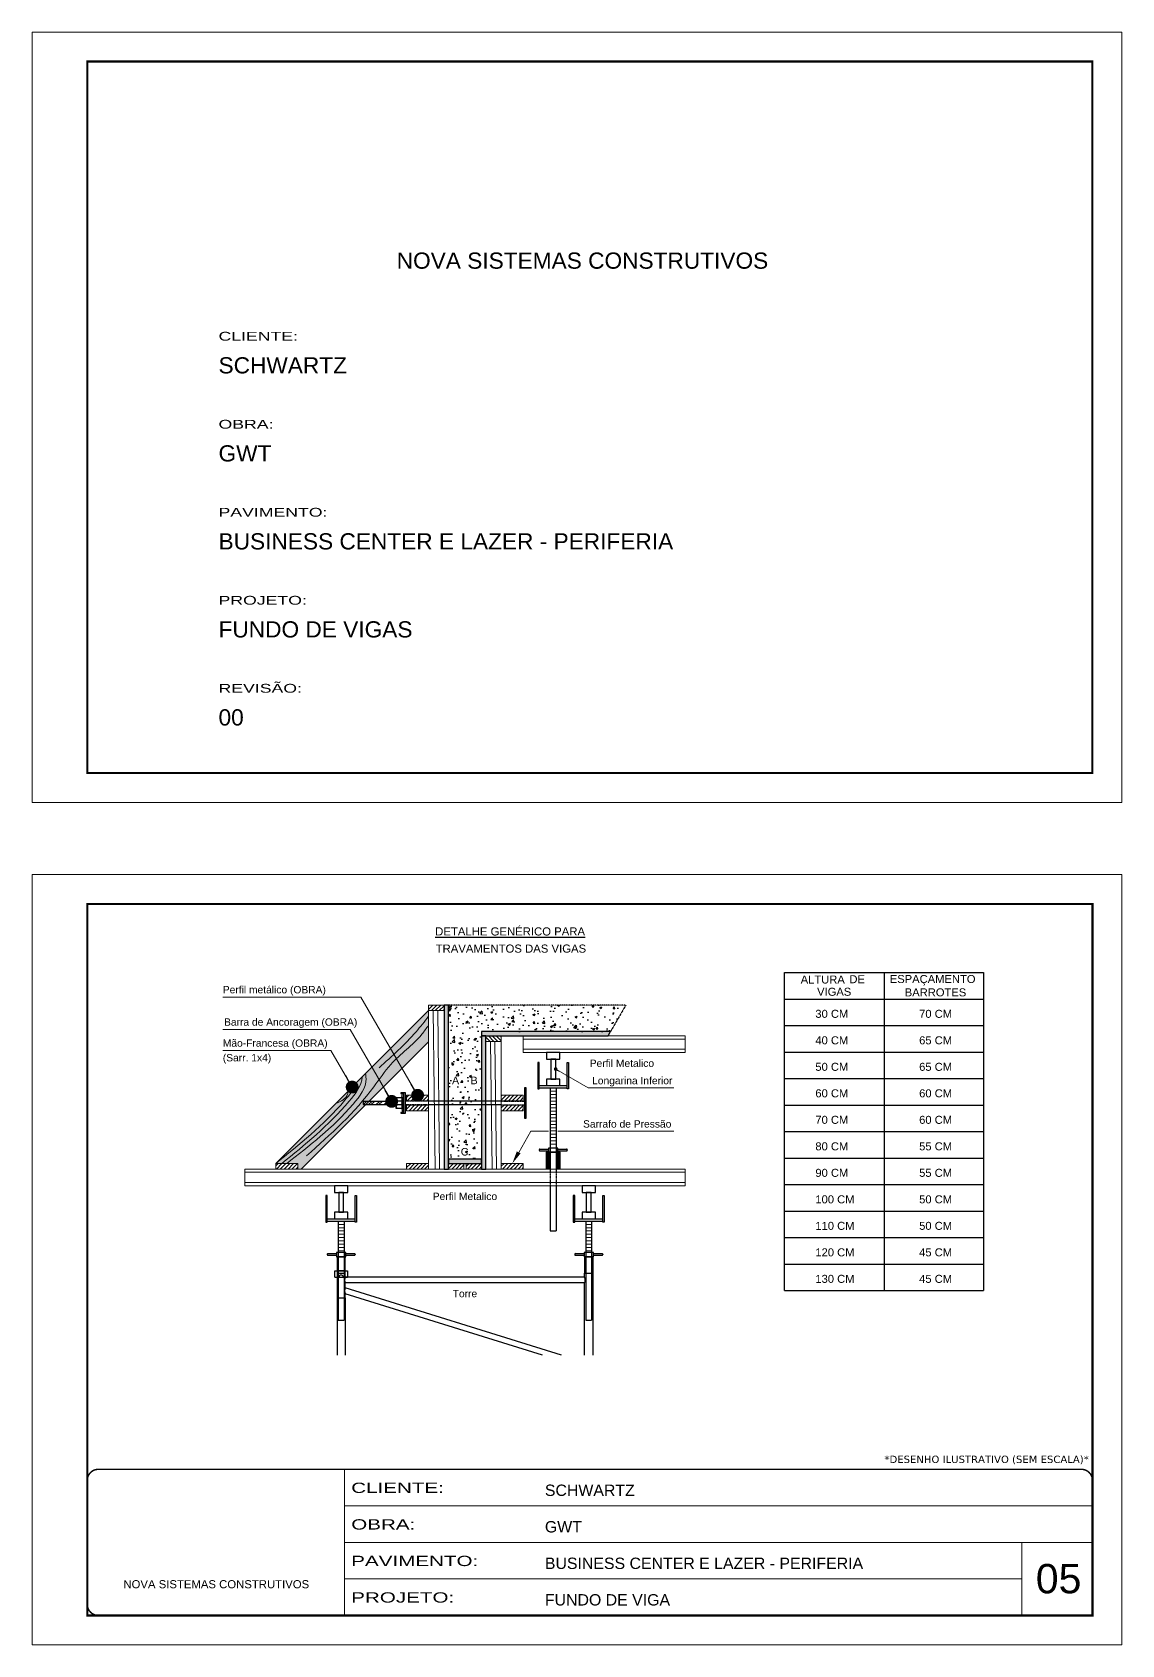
# Model space of a CAD drawing. Extents: x 3245 to 12416, y 917 to 10295.
# Drawn here: x 3245 to 4730, y 7809 to 10007 of the extents above; entities that cross this region are included whole.
import ezdxf
from ezdxf.enums import TextEntityAlignment as Align

# ---------------------------------------------------------------- set-up
doc = ezdxf.new("R2010")
doc.units = 0
for name, pattern in [('CONTINUO', [0]), ('DASHED', [0.75, 0.5, -0.25]), ('HIDDEN', [0.375, 0.25, -0.125])]:
    doc.linetypes.add(name, pattern=pattern)
doc.layers.add('BARRA DE ANCORAGEM', color=251, linetype='Continuous')
doc.layers.add('GARFOS', color=7, linetype='Continuous')
for name, color, linetype, lineweight in [('CARIMBO', 255, 'Continuous', 9), ('CONCRETO', 251, 'Continuous', 25), ('Demarcação 1', 251, 'Continuous', 9), ('Escoras', 2, 'Continuous', 25), ('Folhas', 255, 'Continuous', 9), ('Forcador', 251, 'Continuous', 25), ('Hachura', 251, 'Continuous', 9), ('Madeira', 126, 'Continuous', 18), ('Perfil Metálico', 224, 'Continuous', 18), ('SARRAFO DE PRESSAO', 251, 'DASHED', 9)]:
    doc.layers.add(name, color=color, linetype=linetype, lineweight=lineweight)
doc.layers.add('Demarcação 2', color=7, linetype='Continuous', lineweight=9, true_color=0xe0e0e0)
doc.styles.add('ARIAL', font='arial.ttf')
doc.styles.get("Standard").update_dxf_attribs({"font": 'arial.ttf'})
doc.styles.add('stylellllll', font='verdana.ttf', dxfattribs={"height": 2})
doc.styles.add('Tecnologia', font='')
doc.styles.get('Tecnologia').set_extended_font_data('Forgotten Futurist')
doc.dimstyles.new('3x', dxfattribs={"dimtxt": 10, "dimasz": 5, "dimexe": 7, "dimexo": 5, "dimgap": 4, "dimtad": 1, "dimdec": 4, "dimlfac": 0.333333, "dimdsep": 46, "dimtxsty": 'Standard', "dimblk": 'DOT', "dimcen": 0.09, "dimclrd": 1, "dimclre": 1, "dimclrt": 2, "dimadec": 0, "dimazin": 2, "dimtfac": 1, "dimtdec": 4, "dimtmove": 0, "dimatfit": 3, "dimldrblk": 'DOT', "dimfxl": 1, "dimtolj": 1, "dimtzin": 0, "dimlwd": 9, "dimlwe": 9, "dimarcsym": 0})
pattern_1 = [(45, (-1495.4005, 14398.2674), (-2.6516504, 2.6516504), [])]

# ---------------------------------------------------------------- blocks, each defined once
blk = doc.blocks.new('9999999999')
at = {"color": 30, "linetype": 'CONTINUO'}
for p, q in [((98564.6, 34230.2), (98564.6, 34429.4)), ((98564.6, 34379.6), (99584, 34379.6)), ((98564.6, 34329.8), (99488, 34329.8)), ((99584, 34329.8), (99488, 34329.8)), ((99488, 34329.8), (99488, 34230.2)), ((98564.6, 34280), (99488, 34280))]:
    blk.add_line(p, q, dxfattribs=at)
at = {"color": 30, "linetype": 'CONTINUO', "const_width": 2}
blk.add_lwpolyline([(99584, 34230.2), (99584, 34414.4, 0.414214), (99569, 34429.4), (98229, 34429.4, 0.414214), (98214, 34414.4), (98214, 34245.2, 0.414214), (98229, 34230.2), (99584, 34230.2)], format="xyb", dxfattribs=at)
at = {"layer": 'Folhas'}
blk.add_lwpolyline([(98139, 34190.2), (99624, 34190.2), (99624, 35240.2), (98139, 35240.2)], close=True, dxfattribs=at)
at = {"layer": 'Folhas', "color": 30, "const_width": 3}
blk.add_lwpolyline([(98214, 34230.2), (99584, 34230.2), (99584, 35200.2), (98214, 35200.2)], close=True, dxfattribs=at)
at = {"color": 7, "linetype": 'Continuous', "ltscale": 5, "style": 'ARIAL'}
for s, height, p in [('SCHWARTZ', 15.48, (98837.7, 34393.1)), ('GWT', 15.48, (98837.7, 34343.3)), ('BUSINESS CENTER E LAZER - PERIFERIA', 15.483, (98837.7, 34293.5)), ('NOVA SISTEMAS CONSTRUTIVOS', 11.059, (98263.2, 34267.2)), ('FUNDO DE VIGA', 15.483, (98837.7, 34243.7))]:
    blk.add_text(s, height=height, dxfattribs=at).set_placement(p)
at = {"layer": 'Folhas', "color": 7, "style": 'Tecnologia', "width": 1.5}
for s, p in [('CLIENTE:', (98573.7, 34397.2)), ('OBRA:', (98573.7, 34347.3)), ('PAVIMENTO:', (98573.7, 34297.5)), ('PROJETO:', (98573.7, 34247.7))]:
    blk.add_text(s, height=14, dxfattribs=at).set_placement(p)
blk = doc.blocks.new('HT20CT')
at = {"layer": 'Forcador'}
for points in [[(-4, 16), (-4, 20), (4, 20), (4, 16)], [(-1.5, 4), (-1.5, 16), (1.5, 16), (1.5, 4)], [(-4, 0), (-4, 4), (4, 4), (4, 0)]]:
    blk.add_lwpolyline(points, close=True, dxfattribs=at)
blk = doc.blocks.new('_Dot')
at = {"color": 0, "linetype": 'ByBlock', "lineweight": -2}
blk.add_line((-0.5, 0), (-1, 0), dxfattribs=at)
at = {"color": 0, "linetype": 'ByBlock', "const_width": 0.5}
blk.add_lwpolyline([(-0.25, 0, 1), (0.25, 0, 1)], format="xyb", close=True, dxfattribs=at)

msp = doc.modelspace()

# ---------------------------------------------------------------- hatches: boundary and pattern name
at = {"layer": 'CONCRETO', "linetype": 'DASHED', "ltscale": 0.3}
h = msp.add_hatch(dxfattribs=at)
h.set_pattern_fill('AR-CONC', color=256, scale=4, style=0)
h.set_pattern_definition([(50, (-44854.395, 727.926), (28.690407, -2.510085), [3, -33]), (355, (-44854.395, 727.926), (-5.550053, 30.087685), [2.4, -26.4]), (100.4514, (-44852.004, 727.717), (23.140375, 27.577582), [2.549608, -28.045684]), (46.1842, (-44854.395, 735.926), (42.689642, -6.62076), [4.5, -49.5]), (96.6356, (-44850.837, 735.374), (37.386508, 38.964715), [3.82441, -42.06852]), (351.1842, (-44854.395, 735.926), (37.386478, 38.964744), [3.6, -39.6]), (21, (-44850.395, 733.926), (23.876282, -16.104756), [3, -33]), (326, (-44850.395, 733.926), (9.732613, 29.006002), [2.4, -26.4]), (71.4514, (-44848.405, 732.584), (33.608905, 12.90122), [2.549608, -28.045684]), (37.5, (-44854.395, 727.926), (0.4863942, 13.3157542), [0, -26.08, 0, -26.8, 0, -26.5]), (7.5, (-44854.395, 727.926), (10.5227815, 15.7764685), [0, -15.28, 0, -25.48, 0, -10.1]), (327.5, (-44863.315, 727.926), (21.3528974, -0.9021949), [0, -10, 0, -31.2, 0, -41.4]), (317.5, (-44867.315, 727.926), (23.327447, 4.004199), [0, -13, 0, -20.72, 0, -29.4])])
h.paths.add_polyline_path([(3812.62, 8680.85), (3812.62, 8470.85), (3857.62, 8470.85), (3857.62, 8644.85), (4033.62, 8644.85), (4054.4, 8680.85)])
h.paths.add_polyline_path([(3840.2, 8570.33), (3855.04, 8570.33), (3855.04, 8585.88), (3840.2, 8585.88)], flags=24)
h.paths.add_polyline_path([(3814.89, 8570.33), (3829.77, 8570.33), (3829.77, 8585.88), (3814.89, 8585.88)], flags=24)
h.paths.add_polyline_path([(3826.75, 8472.81), (3842.57, 8472.81), (3842.57, 8488.89), (3826.75, 8488.89)], flags=24)
at = {"layer": 'Demarcação 1'}
for points in [[(3812.62, 8680.85), (3806.62, 8680.85), (3806.62, 8457.35), (3812.62, 8457.35)], [(4033.62, 8644.85), (3857.62, 8644.85), (3857.62, 8638.85), (4030.15, 8638.85)], [(3863.62, 8638.85), (3857.62, 8638.85), (3857.62, 8457.35), (3863.62, 8457.35)], [(3857.62, 8470.85), (3812.62, 8470.85), (3812.62, 8464.85), (3857.62, 8464.85)]]:
    msp.add_hatch(color=256, dxfattribs=at).paths.add_polyline_path(points)
at = {"layer": 'Demarcação 2'}
msp.add_hatch(color=256, dxfattribs=at).paths.add_polyline_path([(3785.62, 8630.93), (3785.62, 8673.35), (3577.14, 8464.87), (3607.21, 8464.87), (3607.21, 8457.35), (3612.05, 8457.35), (3699.84, 8545.14), (3696.16, 8545.14), (3696.16, 8549.56), (3704.26, 8549.56)])
at = {"layer": 'Hachura'}
h = msp.add_hatch(dxfattribs=at)
h.set_pattern_fill('ANSI31', color=256, scale=30, style=0)
h.set_pattern_definition(pattern_1)
h.paths.add_polyline_path([(3785.62, 8680.85), (3806.62, 8680.85), (3806.62, 8673.35), (3785.62, 8673.35)])
h = msp.add_hatch(dxfattribs=at)
h.set_pattern_fill('ANSI31', color=256, scale=30, style=0)
h.set_pattern_definition([(135, (11346.5105, 12953.9625), (2.6516504, 2.6516504), [])])
h.paths.add_polyline_path([(3863.62, 8638.85), (3884.62, 8638.85), (3884.62, 8631.35), (3863.62, 8631.35)])
h = msp.add_hatch(dxfattribs=at)
h.set_pattern_fill('ANSI31', color=256, scale=30, style=0)
h.set_pattern_definition(pattern_1)
h.paths.add_polyline_path([(3785.62, 8550.36), (3785.62, 8557.88), (3755.55, 8557.88), (3755.55, 8550.36)])
h = msp.add_hatch(dxfattribs=at)
h.set_pattern_fill('ANSI31', color=256, scale=30, style=0)
h.set_pattern_definition(pattern_1)
h.paths.add_polyline_path([(3914.69, 8550.36), (3914.69, 8557.88), (3884.62, 8557.88), (3884.62, 8550.36)])
h = msp.add_hatch(dxfattribs=at)
h.set_pattern_fill('ANSI32', color=256, scale=20, angle=90, style=0)
h.set_pattern_definition([(45, (12352.6924, -426.977), (5.303301, -5.303301), []), (45, (12352.6924, -423.441), (5.303301, -5.303301), [])])
h.paths.add_polyline_path([(3696.16, 8545.14), (3696.16, 8549.56), (3741.16, 8549.56), (3741.16, 8545.14)])
h = msp.add_hatch(dxfattribs=at)
h.set_pattern_fill('ANSI31', color=256, scale=30, style=0)
h.set_pattern_definition(pattern_1)
h.paths.add_polyline_path([(3755.55, 8536.83), (3785.62, 8536.83), (3785.62, 8544.35), (3755.55, 8544.35)])
h = msp.add_hatch(dxfattribs=at)
h.set_pattern_fill('ANSI31', color=256, scale=30, style=0)
h.set_pattern_definition(pattern_1)
h.paths.add_polyline_path([(3884.62, 8536.83), (3914.69, 8536.83), (3914.69, 8544.35), (3884.62, 8544.35)])
h = msp.add_hatch(dxfattribs=at)
h.set_pattern_fill('ANSI31', color=256, scale=30, style=0)
h.set_pattern_definition([(45, (-1673.816, 14305.2606), (-2.6516504, 2.6516504), [])])
h.paths.add_polyline_path([(3607.21, 8457.35), (3607.21, 8464.87), (3577.14, 8464.87), (3577.14, 8457.35)])
h = msp.add_hatch(dxfattribs=at)
h.set_pattern_fill('ANSI31', color=256, scale=30, style=0)
h.set_pattern_definition(pattern_1)
h.paths.add_polyline_path([(3755.62, 8457.35), (3785.62, 8457.35), (3785.62, 8464.85), (3755.62, 8464.85)])
h = msp.add_hatch(dxfattribs=at)
h.set_pattern_fill('ANSI31', color=256, scale=30, style=0)
h.set_pattern_definition(pattern_1)
h.paths.add_polyline_path([(3812.62, 8464.85), (3833.62, 8464.85), (3833.62, 8457.35), (3812.62, 8457.35)])
h = msp.add_hatch(dxfattribs=at)
h.set_pattern_fill('ANSI31', color=256, scale=30, style=0)
h.set_pattern_definition(pattern_1)
h.paths.add_polyline_path([(3857.62, 8457.35), (3857.62, 8464.85), (3836.62, 8464.85), (3836.62, 8457.35)])
h = msp.add_hatch(dxfattribs=at)
h.set_pattern_fill('ANSI31', color=256, scale=30, style=0)
h.set_pattern_definition(pattern_1)
h.paths.add_polyline_path([(3914.62, 8464.85), (3884.62, 8464.85), (3884.62, 8457.35), (3914.62, 8457.35)])
at = {"layer": 'Perfil Metálico'}
for points in [[(3945.98, 8457.35), (3950.48, 8457.35), (3950.48, 8480.15), (3945.98, 8480.15)], [(3960.36, 8457.35), (3964.86, 8457.35), (3964.86, 8480.15), (3960.36, 8480.15)]]:
    msp.add_hatch(color=256, dxfattribs=at).paths.add_polyline_path(points)

# ---------------------------------------------------------------- linework, layer by layer
for points in [[(3812.62, 8680.85), (3806.62, 8680.85), (3806.62, 8457.35), (3812.62, 8457.35)], [(4033.62, 8644.85), (3857.62, 8644.85), (3857.62, 8638.85), (4030.15, 8638.85)], [(3863.62, 8638.85), (3857.62, 8638.85), (3857.62, 8457.35), (3863.62, 8457.35)], [(3857.62, 8470.85), (3812.62, 8470.85), (3812.62, 8464.85), (3857.62, 8464.85)]]:
    msp.add_lwpolyline(points, close=True)
at = {"layer": 'BARRA DE ANCORAGEM'}
for p, q in [((3749.05, 8554.86), (3750.21, 8560.17)), ((3751.38, 8561.05), (3751.38, 8533.66)), ((3749.05, 8539.84), (3750.21, 8534.54)), ((3884.61, 8550.02), (3785.62, 8550.02)), ((3884.61, 8544.69), (3785.62, 8544.69))]:
    msp.add_line(p, q, dxfattribs=at)
at = {"layer": 'BARRA DE ANCORAGEM', "linetype": 'HIDDEN'}
for p, q in [((3785.62, 8550.02), (3754.05, 8550.02)), ((3785.62, 8544.69), (3754.05, 8544.69)), ((3884.61, 8550.02), (3916.19, 8550.02)), ((3884.61, 8544.69), (3916.19, 8544.69))]:
    msp.add_line(p, q, dxfattribs=at)
at = {"layer": 'BARRA DE ANCORAGEM', "flags": 128}
for points in [[(3749.05, 8539.84), (3741.16, 8539.84), (3741.16, 8554.86), (3749.05, 8554.86)], [(3749.05, 8546.91), (3751.38, 8546.91), (3751.38, 8547.79), (3749.05, 8547.79), (3749.05, 8546.91), (3749.05, 8547.79)]]:
    msp.add_lwpolyline(points, dxfattribs=at)
for points in [[(3749.05, 8550), (3742.93, 8550, -0.729796), (3742.93, 8554.86, -0.729796)], [(3749.05, 8544.7), (3742.93, 8544.7, -0.6666667), (3742.93, 8550, -0.6666667)]]:
    msp.add_lwpolyline(points, format="xyb", dxfattribs=at)
for points in [[(3751.38, 8561.05), (3747.82, 8561.05), (3747.82, 8560.17), (3751.38, 8560.17)], [(3751.38, 8554.86), (3749.05, 8554.86), (3749.05, 8539.84), (3751.38, 8539.84)], [(3754.05, 8533.66), (3754.05, 8561.05), (3751.38, 8561.05), (3751.38, 8533.66)], [(3918.59, 8526.55), (3918.59, 8568.16), (3916.19, 8568.16), (3916.19, 8526.55)], [(3741.16, 8549.56), (3696.16, 8549.56), (3696.16, 8545.14), (3741.16, 8545.14)], [(3751.38, 8534.54), (3747.82, 8534.54), (3747.82, 8533.66), (3751.38, 8533.66)]]:
    msp.add_lwpolyline(points, close=True, dxfattribs=at)
at = {"layer": 'BARRA DE ANCORAGEM'}
msp.add_arc((3743.71, 8542.27), 2.55, 107.75636, 252.24364, dxfattribs=at)
at = {"layer": 'CONCRETO', "linetype": 'DASHED', "ltscale": 0.3}
for q in [(3812.62, 8680.85), (4033.62, 8644.85)]:
    msp.add_line((4054.4, 8680.85), q, dxfattribs=at)
at = {"layer": 'Escoras'}
for p, q in [((3961.04, 8480.15), (3949.79, 8480.15)), ((3660.75, 8337.8), (3660.75, 8203.71)), ((3672, 8337.8), (3660.75, 8337.8)), ((3672, 8315.3), (3672, 8337.8)), ((4009.5, 8337.8), (3998.25, 8337.8)), ((3998.25, 8337.8), (3998.25, 8315.3)), ((4009.5, 8337.8), (4009.5, 8203.71)), ((3657.93, 8318.68), (3674.81, 8318.68)), ((3657.93, 8309.9), (3657.93, 8318.68)), ((3660.75, 8315.3), (3672, 8315.3)), ((3670.31, 8318.66), (3662.43, 8318.66)), ((3672, 8309.68), (3672, 8315.3)), ((3674.81, 8318.68), (3674.81, 8309.9)), ((3998.25, 8315.3), (4009.5, 8315.3)), ((3998.25, 8309.68), (3998.25, 8315.3)), ((3657.93, 8309.9), (3663.45, 8309.9)), ((3670.31, 8309.62), (3662.43, 8309.62)), ((3669.3, 8309.9), (3674.81, 8309.9)), ((3998.25, 8309.68), (3672, 8309.68)), ((3998.25, 8302.03), (3672, 8302.03)), ((3672, 8295.67), (3672, 8302.03)), ((3966.76, 8203.71), (3672, 8295.19)), ((3998.25, 8203.71), (3998.25, 8302.03)), ((3660.75, 8281.55), (3672, 8281.55)), ((3940.95, 8203.71), (3672, 8287.18)), ((3672, 8281.55), (3672, 8287.18)), ((3672, 8281.55), (3672, 8203.71))]:
    msp.add_line(p, q, dxfattribs=at)
for centre, radius, start, end in [((3666.37, 8309.9), 2.92, 0, 180), ((3679.57, 8305.85), 8.48, 153.19207, 206.80793), ((3681.41, 8291.43), 10.33, 155.71056, 204.28944), ((3990.68, 8305.85), 8.48, 333.19207, 26.80793)]:
    msp.add_arc(centre, radius, start, end, dxfattribs=at)
at = {"layer": 'Folhas'}
msp.add_lwpolyline([(3245.34, 8957.28), (4730.34, 8957.28), (4730.34, 10007.28), (3245.34, 10007.28)], close=True, dxfattribs=at)
at = {"layer": 'Folhas', "color": 30, "const_width": 3}
msp.add_lwpolyline([(3320.34, 8997.28), (4690.34, 8997.28), (4690.34, 9967.28), (3320.34, 9967.28)], close=True, dxfattribs=at)
at = {"layer": 'Forcador', "linetype": 'Continuous'}
for p, q in [((3936.29, 8571.05), (3974.54, 8571.05)), ((3936.29, 8567.9), (3974.54, 8567.9)), ((3951.48, 8567.9), (3951.48, 8457.35)), ((3959.36, 8567.9), (3959.36, 8457.35)), ((3936.29, 8483.53), (3936.29, 8483.08)), ((3937.31, 8484.54), (3949.12, 8484.54)), ((3937.31, 8482.07), (3949.12, 8482.07)), ((3961.72, 8484.54), (3973.53, 8484.54)), ((3961.72, 8482.07), (3973.53, 8482.07)), ((3974.54, 8483.53), (3974.54, 8483.08)), ((3951.48, 8434.55), (3951.48, 8372.9)), ((3959.36, 8434.55), (3959.36, 8372.9)), ((3647.25, 8389.55), (3685.5, 8389.55)), ((3647.25, 8386.4), (3685.5, 8386.4)), ((3662.43, 8386.4), (3662.43, 8251.4)), ((3670.31, 8386.4), (3670.31, 8251.4)), ((3984.75, 8389.55), (4023, 8389.55)), ((3984.75, 8386.4), (4023, 8386.4)), ((3999.93, 8386.4), (3999.93, 8251.4)), ((4007.81, 8386.4), (4007.81, 8251.4)), ((3951.48, 8372.9), (3959.36, 8372.9)), ((3647.25, 8341.18), (3647.25, 8340.73)), ((3648.26, 8342.19), (3660.07, 8342.19)), ((3648.26, 8339.72), (3660.07, 8339.72)), ((3672.67, 8342.19), (3684.48, 8342.19)), ((3672.67, 8339.72), (3684.48, 8339.72)), ((3685.5, 8341.18), (3685.5, 8340.73)), ((3984.75, 8341.18), (3984.75, 8340.73)), ((3985.76, 8342.19), (3997.57, 8342.19)), ((3985.76, 8339.72), (3997.57, 8339.72)), ((4010.17, 8342.19), (4021.98, 8342.19)), ((4010.17, 8339.72), (4021.98, 8339.72)), ((4023, 8341.18), (4023, 8340.73)), ((3662.43, 8251.4), (3670.31, 8251.4)), ((3999.93, 8251.4), (4007.81, 8251.4))]:
    msp.add_line(p, q, dxfattribs=at)
at = {"layer": 'Forcador', "linetype": 'HIDDEN'}
for p, q in [((3951.48, 8457.35), (3951.48, 8434.55)), ((3959.36, 8457.35), (3959.36, 8434.55))]:
    msp.add_line(p, q, dxfattribs=at)
at = {"layer": 'Forcador', "linetype": 'Continuous'}
for points in [[(3934.38, 8602.55), (3934.38, 8566.55), (3936.29, 8566.55), (3936.29, 8602.55)], [(3976.46, 8602.55), (3976.46, 8566.55), (3974.54, 8566.55), (3974.54, 8602.55)], [(3949.12, 8486), (3949.12, 8480.15), (3961.72, 8480.15), (3961.72, 8486)], [(3645.33, 8421.05), (3645.33, 8385.05), (3647.25, 8385.05), (3647.25, 8421.05)], [(3687.41, 8421.05), (3687.41, 8385.05), (3685.5, 8385.05), (3685.5, 8421.05)], [(3982.83, 8421.05), (3982.83, 8385.05), (3984.75, 8385.05), (3984.75, 8421.05)], [(4024.91, 8421.05), (4024.91, 8385.05), (4023, 8385.05), (4023, 8421.05)], [(3660.07, 8343.65), (3660.07, 8337.8), (3672.67, 8337.8), (3672.67, 8343.65)], [(3997.57, 8343.65), (3997.57, 8337.8), (4010.17, 8337.8), (4010.17, 8343.65)]]:
    msp.add_lwpolyline(points, close=True, dxfattribs=at)
for centre, start, end in [((3937.31, 8483.53), 90, 180), ((3937.31, 8483.08), 180, 270), ((3973.53, 8483.53), 0, 90), ((3973.53, 8483.08), 270, 0), ((3648.26, 8341.18), 90, 180), ((3648.26, 8340.73), 180, 270), ((3684.48, 8341.18), 0, 90), ((3684.48, 8340.73), 270, 0), ((3985.76, 8341.18), 90, 180), ((3985.76, 8340.73), 180, 270), ((4021.98, 8341.18), 0, 90), ((4021.98, 8340.73), 270, 0)]:
    msp.add_arc(centre, 1.01, start, end, dxfattribs=at)
at = {"layer": 'GARFOS', "color": 2, "ltscale": 1.5}
for p, q in [((4270.54, 8291.61), (4270.54, 8725.24)), ((4270.54, 8725.24), (4542.08, 8725.24)), ((4406.31, 8725.24), (4406.31, 8291.61)), ((4542.08, 8725.24), (4542.08, 8291.61)), ((4270.54, 8689.1), (4542.08, 8689.1)), ((4270.54, 8689.1), (4542.08, 8689.1)), ((4270.54, 8652.97), (4542.08, 8652.97)), ((4270.54, 8616.83), (4542.08, 8616.83)), ((4270.54, 8580.7), (4542.08, 8580.7)), ((4270.54, 8544.56), (4542.08, 8544.56)), ((4270.54, 8508.42), (4542.08, 8508.42)), ((4270.54, 8472.29), (4542.08, 8472.29)), ((4270.54, 8436.15), (4542.08, 8436.15)), ((4270.54, 8400.02), (4542.08, 8400.02)), ((4270.54, 8363.88), (4542.08, 8363.88)), ((4270.54, 8327.74), (4542.08, 8327.74)), ((4270.54, 8291.61), (4542.08, 8291.61))]:
    msp.add_line(p, q, dxfattribs=at)
at = {"layer": 'Hachura'}
for p, q in [((3794.65, 8457.35), (3791.94, 8673.35)), ((3800.65, 8457.35), (3797.94, 8673.35)), ((3872.12, 8457.35), (3869.94, 8631.35)), ((3878.12, 8457.35), (3875.94, 8631.35)), ((3959.36, 8563.39), (3951.48, 8563.39)), ((3959.36, 8558.87), (3951.48, 8558.87)), ((3959.36, 8554.35), (3951.48, 8554.35)), ((3959.36, 8549.84), (3951.48, 8549.84)), ((3959.36, 8545.32), (3951.48, 8545.32)), ((3959.36, 8540.8), (3951.48, 8540.8)), ((3959.36, 8536.29), (3951.48, 8536.29)), ((3959.36, 8531.77), (3951.48, 8531.77)), ((3959.36, 8527.25), (3951.48, 8527.25)), ((3959.36, 8522.74), (3951.48, 8522.74)), ((3959.36, 8518.22), (3951.48, 8518.22)), ((3959.36, 8513.7), (3951.48, 8513.7)), ((3959.36, 8509.19), (3951.48, 8509.19)), ((3959.36, 8504.67), (3951.48, 8504.67)), ((3959.36, 8500.16), (3951.48, 8500.16)), ((3959.36, 8495.64), (3951.48, 8495.64)), ((3959.36, 8491.12), (3951.48, 8491.12)), ((3670.31, 8381.89), (3662.43, 8381.89)), ((3670.31, 8377.37), (3662.43, 8377.37)), ((4007.81, 8381.89), (3999.93, 8381.89)), ((4007.81, 8377.37), (3999.93, 8377.37)), ((3670.31, 8372.85), (3662.43, 8372.85)), ((3670.31, 8368.34), (3662.43, 8368.34)), ((3670.31, 8363.82), (3662.43, 8363.82)), ((3670.31, 8359.3), (3662.43, 8359.3)), ((3670.31, 8354.79), (3662.43, 8354.79)), ((4007.81, 8372.85), (3999.93, 8372.85)), ((4007.81, 8368.34), (3999.93, 8368.34)), ((4007.81, 8363.82), (3999.93, 8363.82)), ((4007.81, 8359.3), (3999.93, 8359.3)), ((4007.81, 8354.79), (3999.93, 8354.79)), ((3670.31, 8350.27), (3662.43, 8350.27)), ((3670.31, 8345.75), (3662.43, 8345.75)), ((4007.81, 8350.27), (3999.93, 8350.27)), ((4007.81, 8345.75), (3999.93, 8345.75))]:
    msp.add_line(p, q, dxfattribs=at)
at = {"layer": 'Hachura', "color": 1}
for p, q in [((3908.37, 8480.01), (3925.03, 8508.86)), ((3925.03, 8508.86), (3948.98, 8508.86)), ((3961.86, 8508.86), (4119.97, 8508.86))]:
    msp.add_line(p, q, dxfattribs=at)
at = {"layer": 'Hachura'}
for points in [[(3785.62, 8665.56), (3768.57, 8644.59), (3718, 8595.33)], [(3619.1, 8475.36), (3710.99, 8569.49), (3733.95, 8599.97), (3776.32, 8641.02), (3785.62, 8653.47)], [(3592.17, 8464.87), (3682.67, 8545.78), (3700.33, 8580.61), (3699.58, 8587.31)], [(3658.88, 8546.61), (3675.22, 8559.26), (3675.99, 8563.72)]]:
    msp.add_spline(points, degree=3, dxfattribs=at)
for points, knots in [([(3577.14, 8464.87), (3609.37, 8490.6), (3648.59, 8521.92), (3684.29, 8566.49), (3687.31, 8575.04)], [0, 0, 0, 0, 127.741989, 155.4442459, 155.4442459, 155.4442459, 155.4442459]), ([(3585.48, 8464.87), (3616.84, 8490.35), (3657.49, 8523.39), (3694.57, 8570.76), (3695.07, 8582.8)], [0, 0, 0, 0, 125.1825812, 162.3251979, 162.3251979, 162.3251979, 162.3251979])]:
    msp.add_open_spline(points, degree=3, knots=knots, dxfattribs=at)
at = {"layer": 'Hachura', "color": 1}
msp.add_solid([(3910.9, 8478.55), (3899.62, 8464.85), (3905.85, 8481.47)], dxfattribs=at)
at = {"layer": 'Madeira'}
for p, q in [((3785.62, 8673.35), (3577.14, 8464.87)), ((3785.62, 8673.35), (3785.62, 8464.85)), ((3785.62, 8630.93), (3612.05, 8457.35)), ((3884.62, 8464.85), (3884.62, 8631.35))]:
    msp.add_line(p, q, dxfattribs=at)
for points in [[(3785.62, 8673.35), (3806.62, 8673.35), (3806.62, 8680.85), (3785.62, 8680.85)], [(3884.62, 8631.35), (3863.62, 8631.35), (3863.62, 8638.85), (3884.62, 8638.85)], [(3755.55, 8557.88), (3785.62, 8557.88), (3785.62, 8550.36), (3755.55, 8550.36)], [(3884.62, 8557.88), (3914.69, 8557.88), (3914.69, 8550.36), (3884.62, 8550.36)], [(3755.55, 8536.83), (3785.62, 8536.83), (3785.62, 8544.35), (3755.55, 8544.35)], [(3884.62, 8536.83), (3914.69, 8536.83), (3914.69, 8544.35), (3884.62, 8544.35)], [(3577.14, 8464.87), (3607.21, 8464.87), (3607.21, 8457.35), (3577.14, 8457.35)], [(3755.62, 8457.35), (3785.62, 8457.35), (3785.62, 8464.85), (3755.62, 8464.85)], [(3833.62, 8457.35), (3812.62, 8457.35), (3812.62, 8464.85), (3833.62, 8464.85)], [(3836.62, 8457.35), (3857.62, 8457.35), (3857.62, 8464.85), (3836.62, 8464.85)], [(3914.62, 8457.35), (3884.62, 8457.35), (3884.62, 8464.85), (3914.62, 8464.85)]]:
    msp.add_lwpolyline(points, close=True, dxfattribs=at)
at = {"layer": 'Perfil Metálico'}
for p, q in [((3914.62, 8634.35), (4135.12, 8634.35)), ((3914.62, 8620.55), (4135.12, 8620.55)), ((3535.12, 8452.85), (4135.12, 8452.85)), ((3535.12, 8439.05), (4135.12, 8439.05))]:
    msp.add_line(p, q, dxfattribs=at)
for points in [[(3914.62, 8616.05), (4135.12, 8616.05), (4135.12, 8638.85), (3914.62, 8638.85)], [(3950.48, 8457.35), (3945.98, 8457.35), (3945.98, 8480.15), (3950.48, 8480.15)], [(3960.36, 8457.35), (3964.86, 8457.35), (3964.86, 8480.15), (3960.36, 8480.15)], [(3535.12, 8434.55), (4135.12, 8434.55), (4135.12, 8457.35), (3535.12, 8457.35)]]:
    msp.add_lwpolyline(points, close=True, dxfattribs=at)

# ---------------------------------------------------------------- block references
at = {"layer": 'Forcador', "linetype": 'Continuous', "xscale": -2.25, "yscale": 2.25, "zscale": 2.25}
for p in [(3955.42, 8571.05), (4003.87, 8389.55)]:
    msp.add_blockref('HT20CT', p, dxfattribs=at)
at = {"layer": 'Forcador', "xscale": -2.25, "yscale": 2.25, "zscale": 2.25}
msp.add_blockref('HT20CT', (3666.37, 8389.55), dxfattribs=at)
at = {"layer": 'SARRAFO DE PRESSAO', "color": 6, "linetype": 'ByBlock'}
msp.add_blockref('9999999999', (-94893.63, -26381.5), dxfattribs=at)

# ---------------------------------------------------------------- texts
at = {"color": 0, "linetype": 'Continuous', "ltscale": 5, "style": 'ARIAL'}
for s, height, p in [('NOVA SISTEMAS CONSTRUTIVOS', 22.1184, (3742.08, 9684.85)), ('SCHWARTZ', 22.118, (3499.24, 9542.08)), ('GWT', 22.118, (3499.24, 9422.08)), ('BUSINESS CENTER E LAZER - PERIFERIA', 22.1184, (3499.24, 9302.08)), ('FUNDO DE VIGAS', 22.1184, (3499.24, 9182.08)), ('00', 22.118, (3499.24, 9062.08))]:
    msp.add_text(s, height=height, dxfattribs=at).set_placement(p)
for s, p in [('%%UDETALHE GENÉRICO PARA', (3896.67, 8775.75)), ('TRAVAMENTOS DAS VIGAS', (3897.74, 8752.36))]:
    msp.add_text(s, height=11.0592, dxfattribs=at).set_placement(p, align=Align.CENTER)
at = {"layer": 'CARIMBO', "style": 'ARIAL'}
for s, height, p in [('Perfil metálico (OBRA)', 10, (3505.08, 8696.86)), ('Barra de Ancoragem (OBRA)', 10, (3506.76, 8652.75)), ('Mão-Francesa (OBRA)', 10, (3505.08, 8624.08)), ('Longarina Inferior', 10, (4008.41, 8572.97)), ('Sarrafo de Pressão', 10, (3996.13, 8513.86)), ('05', 40, (4613.2, 7878.85))]:
    msp.add_text(s, height=height, dxfattribs=at).set_placement(p)
msp.add_text('(Sarr. 1x4)', height=10, dxfattribs=at).set_placement((3505.08, 8614.08), align=Align.TOP_LEFT)
for s, p in [('Perfil Metalico', (4049.06, 8601.56)), ('Perfil Metalico', (3835.12, 8420.06)), ('Torre', (3835.12, 8287.53))]:
    msp.add_text(s, height=10, dxfattribs=at).set_placement(p, align=Align.MIDDLE_CENTER)
at = {"layer": 'CARIMBO', "color": 0, "linetype": 'Continuous', "style": 'ARIAL'}
for s, p in [('A', (3822.33, 8578.1)), ('B', (3847.62, 8578.1)), ('C', (3834.66, 8480.85))]:
    msp.add_text(s, height=10.37, dxfattribs=at).set_placement(p, align=Align.MIDDLE_CENTER)
at = {"layer": 'CARIMBO', "style": 'stylellllll'}
msp.add_text('*DESENHO ILUSTRATIVO (SEM ESCALA)*', height=10, dxfattribs=at).set_placement((4685.34, 8056.52), align=Align.RIGHT)
at = {"layer": 'Folhas', "color": 30, "style": 'Tecnologia', "width": 1.5}
for s, p in [('CLIENTE:', (3499.24, 9586.79)), ('OBRA:', (3499.24, 9466.79)), ('PAVIMENTO:', (3499.24, 9346.79)), ('PROJETO:', (3499.24, 9226.79)), ('REVISÃO:', (3499.24, 9106.79))]:
    msp.add_text(s, height=12, dxfattribs=at).set_placement(p)
at = {"layer": 'GARFOS', "color": 2, "ltscale": 1.5}
for s, height, p in [('ALTURA   ', 10.91, (4292.74, 8710.27)), ('DE', 10.91, (4359.13, 8710.66)), ('ESPAÇAMENTO', 10.9102, (4414.19, 8710.97)), ('VIGAS', 10.91, (4315.1, 8693.58)), ('BARROTES', 10.91, (4434.6, 8692.73)), ('30 CM', 10.91, (4312.74, 8663.5)), ('70 CM', 10.91, (4454.21, 8663.5)), ('40 CM', 10.91, (4312.74, 8627.37)), ('65 CM', 10.91, (4454.21, 8627.37)), ('50 CM', 10.91, (4312.74, 8591.23)), ('65 CM', 10.91, (4454.21, 8591.23)), ('60 CM', 10.91, (4312.74, 8555.1)), ('60 CM', 10.91, (4454.21, 8555.1)), ('70 CM', 10.91, (4312.74, 8518.96)), ('60 CM', 10.91, (4454.21, 8518.96)), ('80 CM', 10.91, (4312.74, 8482.82)), ('55 CM', 10.91, (4454.21, 8482.82)), ('90 CM', 10.91, (4312.74, 8446.69)), ('55 CM', 10.91, (4454.21, 8446.69)), ('100 CM', 10.91, (4312.74, 8410.55)), ('50 CM', 10.91, (4454.21, 8410.55)), ('110 CM', 10.91, (4312.74, 8374.42)), ('50 CM', 10.91, (4454.21, 8374.42)), ('120 CM', 10.91, (4312.74, 8338.28)), ('45 CM', 10.91, (4454.21, 8338.28)), ('130 CM', 10.91, (4312.74, 8302.14)), ('45 CM', 10.91, (4454.21, 8302.14))]:
    msp.add_text(s, height=height, dxfattribs=at).set_placement(p)

# ---------------------------------------------------------------- leaders
msp.add_leader([(3958.79, 8593.55), (4003.1, 8567.97), (4119.97, 8567.97)], dimstyle='3x', override={"dimgap": 4, "dimtad": 0})
at = {"layer": 'Hachura'}
for points, override in [([(3770.59, 8557.88), (3693.23, 8691.86), (3505.08, 8691.86)], {"dimasz": 17.5, "dimtad": 0}), ([(3735.23, 8549.56), (3678.55, 8647.75), (3505.08, 8647.75)], {"dimasz": 17.5, "dimtad": 0}), ([(3681.38, 8569.11), (3652.53, 8619.08), (3505.08, 8619.08)], {"dimasz": 17.5, "dimgap": 4, "dimtad": 0})]:
    msp.add_leader(points, dimstyle='3x', override=override, dxfattribs=at)

doc.saveas('drawing.dxf')
